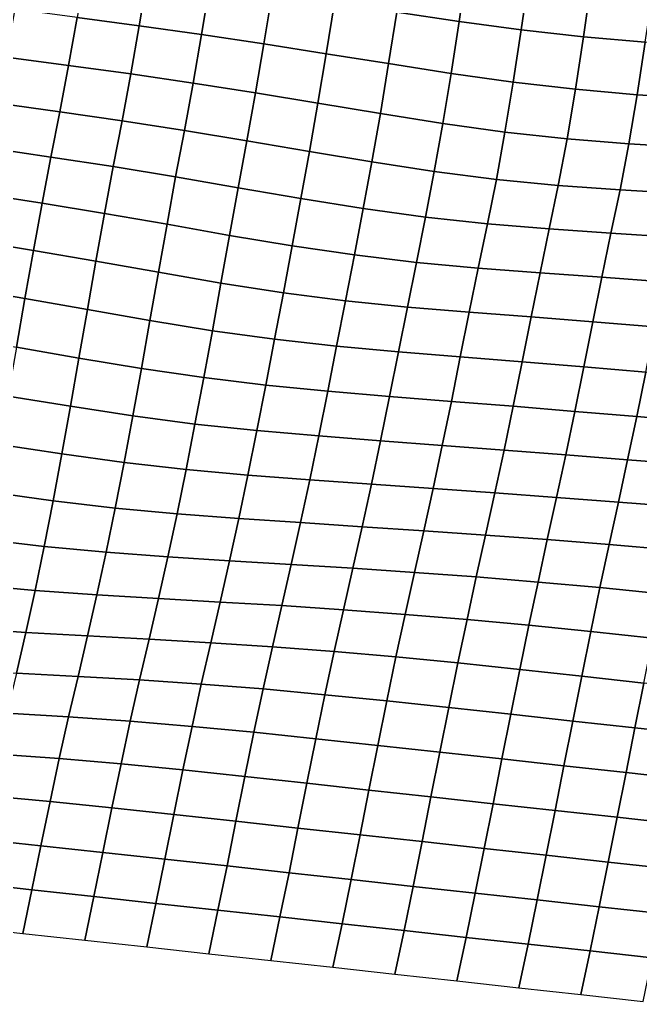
# Model space of a CAD drawing. Header units: metres. Extents: x -7.7 to 4.4, y -0.6 to 4.9.
# Drawn here: x -0.155 to 1.32, y -0.345 to 1.988 of the extents above; entities that cross this region are included whole.
import ezdxf

# ---------------------------------------------------------------- set-up
doc = ezdxf.new("R2010")
doc.units = ezdxf.units.M

msp = doc.modelspace()

# ---------------------------------------------------------------- linework, layer by layer
at = {"layer": 'C1'}
for points in [[(0.76002, 2.1322, -7.86189), (0.74127, 2.00563, -7.77853), (0.88943, 1.9832, -7.76878), (0.90793, 2.11175, -7.85036)], [(0.00136, 2.11065, -7.8337), (-0.01849, 1.99287, -7.74245), (0.12936, 1.97296, -7.73044), (0.14917, 2.09108, -7.82138)], [(0.90793, 2.11175, -7.85036), (0.88943, 1.9832, -7.76878), (1.03727, 1.96329, -7.75676), (1.05566, 2.09272, -7.83755)], [(0.14917, 2.09108, -7.82138), (0.12936, 1.97296, -7.73044), (0.27731, 1.95218, -7.71921), (0.29702, 2.07106, -7.80946)], [(1.05566, 2.09272, -7.83755), (1.03727, 1.96329, -7.75676), (1.18465, 1.94712, -7.74139), (1.20319, 2.07534, -7.82327)], [(0.29702, 2.07106, -7.80946), (0.27731, 1.95218, -7.71921), (0.42544, 1.92996, -7.70926), (0.44503, 2.04984, -7.79863)], [(1.20319, 2.07534, -7.82327), (1.18465, 1.94712, -7.74139), (1.33168, 1.93369, -7.72356), (1.35075, 2.05774, -7.80918)], [(0.44503, 2.04984, -7.79863), (0.42544, 1.92996, -7.70926), (0.57371, 1.90665, -7.7003), (0.59316, 2.02762, -7.78868)], [(-0.16627, 2.01233, -7.75487), (-0.18663, 1.89861, -7.65998), (-0.03882, 1.87893, -7.64776), (-0.01849, 1.99287, -7.74245)], [(0.59316, 2.02762, -7.78868), (0.57371, 1.90665, -7.7003), (0.72199, 1.88323, -7.69143), (0.74127, 2.00563, -7.77853)], [(-0.01849, 1.99287, -7.74245), (-0.03882, 1.87893, -7.64776), (0.10908, 1.85858, -7.63614), (0.12936, 1.97296, -7.73044)], [(0.74127, 2.00563, -7.77853), (0.72199, 1.88323, -7.69143), (0.87029, 1.8597, -7.68267), (0.88943, 1.9832, -7.76878)], [(0.88943, 1.9832, -7.76878), (0.87029, 1.8597, -7.68267), (1.01823, 1.83902, -7.67134), (1.03727, 1.96329, -7.75676)], [(0.12936, 1.97296, -7.73044), (0.10908, 1.85858, -7.63614), (0.25714, 1.83692, -7.6257), (0.27731, 1.95218, -7.71921)], [(1.03727, 1.96329, -7.75676), (1.01823, 1.83902, -7.67134), (1.16569, 1.82219, -7.65656), (1.18465, 1.94712, -7.74139)], [(0.27731, 1.95218, -7.71921), (0.25714, 1.83692, -7.6257), (0.40543, 1.81349, -7.61683), (0.42544, 1.92996, -7.70926)], [(1.18465, 1.94712, -7.74139), (1.16569, 1.82219, -7.65656), (1.31265, 1.80932, -7.63823), (1.33168, 1.93369, -7.72356)], [(0.42544, 1.92996, -7.70926), (0.40543, 1.81349, -7.61683), (0.55386, 1.78886, -7.60905), (0.57371, 1.90665, -7.7003)], [(1.33168, 1.93369, -7.72356), (1.31265, 1.80932, -7.63823), (1.45914, 1.80029, -7.61645), (1.47837, 1.92302, -7.70325)], [(-0.18663, 1.89861, -7.65998), (-0.20749, 1.78885, -7.56154), (-0.05959, 1.7685, -7.54991), (-0.03882, 1.87893, -7.64776)], [(0.57371, 1.90665, -7.7003), (0.55386, 1.78886, -7.60905), (0.70227, 1.76445, -7.60108), (0.72199, 1.88323, -7.69143)], [(-0.03882, 1.87893, -7.64776), (-0.05959, 1.7685, -7.54991), (0.08842, 1.74728, -7.53908), (0.10908, 1.85858, -7.63614)], [(0.72199, 1.88323, -7.69143), (0.70227, 1.76445, -7.60108), (0.85056, 1.74092, -7.59231), (0.87029, 1.8597, -7.68267)], [(0.10908, 1.85858, -7.63614), (0.08842, 1.74728, -7.53908), (0.23663, 1.7244, -7.52972), (0.25714, 1.83692, -7.6257)], [(0.87029, 1.8597, -7.68267), (0.85056, 1.74092, -7.59231), (0.99846, 1.72058, -7.58069), (1.01823, 1.83902, -7.67134)], [(0.25714, 1.83692, -7.6257), (0.23663, 1.7244, -7.52972), (0.38508, 1.69966, -7.52204), (0.40543, 1.81349, -7.61683)], [(1.01823, 1.83902, -7.67134), (0.99846, 1.72058, -7.58069), (1.14585, 1.7043, -7.56542), (1.16569, 1.82219, -7.65656)], [(1.16569, 1.82219, -7.65656), (1.14585, 1.7043, -7.56542), (1.29272, 1.69219, -7.5464), (1.31265, 1.80932, -7.63823)], [(0.40543, 1.81349, -7.61683), (0.38508, 1.69966, -7.52204), (0.53364, 1.67404, -7.51515), (0.55386, 1.78886, -7.60905)], [(1.31265, 1.80932, -7.63823), (1.29272, 1.69219, -7.5464), (1.43913, 1.68371, -7.52412), (1.45914, 1.80029, -7.61645)], [(-0.20749, 1.78885, -7.56154), (-0.22879, 1.6827, -7.45984), (-0.08072, 1.66093, -7.4495), (-0.05959, 1.7685, -7.54991)], [(0.55386, 1.78886, -7.60905), (0.53364, 1.67404, -7.51515), (0.68205, 1.64963, -7.50717), (0.70227, 1.76445, -7.60108)], [(-0.05959, 1.7685, -7.54991), (-0.08072, 1.66093, -7.4495), (0.06746, 1.63839, -7.43985), (0.08842, 1.74728, -7.53908)], [(0.70227, 1.76445, -7.60108), (0.68205, 1.64963, -7.50717), (0.83022, 1.62709, -7.49752), (0.85056, 1.74092, -7.59231)], [(0.08842, 1.74728, -7.53908), (0.06746, 1.63839, -7.43985), (0.21586, 1.61398, -7.43187), (0.23663, 1.7244, -7.52972)], [(0.85056, 1.74092, -7.59231), (0.83022, 1.62709, -7.49752), (0.97794, 1.60817, -7.48461), (0.99846, 1.72058, -7.58069)], [(0.23663, 1.7244, -7.52972), (0.21586, 1.61398, -7.43187), (0.36446, 1.58803, -7.42528), (0.38508, 1.69966, -7.52204)], [(0.99846, 1.72058, -7.58069), (0.97794, 1.60817, -7.48461), (1.12511, 1.59365, -7.46776), (1.14585, 1.7043, -7.56542)], [(1.14585, 1.7043, -7.56542), (1.12511, 1.59365, -7.46776), (1.2718, 1.58297, -7.44746), (1.29272, 1.69219, -7.5464)], [(-0.22879, 1.6827, -7.45984), (-0.24981, 1.57426, -7.36022), (-0.10158, 1.55127, -7.35096), (-0.08072, 1.66093, -7.4495)], [(0.38508, 1.69966, -7.52204), (0.36446, 1.58803, -7.42528), (0.51301, 1.56252, -7.41829), (0.53364, 1.67404, -7.51515)], [(1.29272, 1.69219, -7.5464), (1.2718, 1.58297, -7.44746), (1.41823, 1.57438, -7.42529), (1.43913, 1.68371, -7.52412)], [(-0.08072, 1.66093, -7.4495), (-0.10158, 1.55127, -7.35096), (0.04675, 1.52741, -7.34249), (0.06746, 1.63839, -7.43985)], [(0.53364, 1.67404, -7.51515), (0.51301, 1.56252, -7.41829), (0.6613, 1.53899, -7.40952), (0.68205, 1.64963, -7.50717)], [(0.06746, 1.63839, -7.43985), (0.04675, 1.52741, -7.34249), (0.19535, 1.50146, -7.3359), (0.21586, 1.61398, -7.43187)], [(0.68205, 1.64963, -7.50717), (0.6613, 1.53899, -7.40952), (0.80923, 1.51842, -7.39809), (0.83022, 1.62709, -7.49752)], [(0.21586, 1.61398, -7.43187), (0.19535, 1.50146, -7.3359), (0.34401, 1.47508, -7.3297), (0.36446, 1.58803, -7.42528)], [(0.83022, 1.62709, -7.49752), (0.80923, 1.51842, -7.39809), (0.95658, 1.50247, -7.38253), (0.97794, 1.60817, -7.48461)], [(0.36446, 1.58803, -7.42528), (0.34401, 1.47508, -7.3297), (0.49245, 1.45034, -7.32202), (0.51301, 1.56252, -7.41829)], [(0.97794, 1.60817, -7.48461), (0.95658, 1.50247, -7.38253), (1.10346, 1.49026, -7.36361), (1.12511, 1.59365, -7.46776)], [(1.12511, 1.59365, -7.46776), (1.10346, 1.49026, -7.36361), (1.25004, 1.48046, -7.34252), (1.2718, 1.58297, -7.44746)], [(-0.24981, 1.57426, -7.36022), (-0.27054, 1.4635, -7.26267), (-0.12216, 1.43931, -7.25449), (-0.10158, 1.55127, -7.35096)], [(1.2718, 1.58297, -7.44746), (1.25004, 1.48046, -7.34252), (1.39659, 1.47088, -7.32123), (1.41823, 1.57438, -7.42529)], [(-0.10158, 1.55127, -7.35096), (-0.12216, 1.43931, -7.25449), (0.02634, 1.41413, -7.24721), (0.04675, 1.52741, -7.34249)], [(0.51301, 1.56252, -7.41829), (0.49245, 1.45034, -7.32202), (0.64053, 1.42856, -7.31167), (0.6613, 1.53899, -7.40952)], [(0.04675, 1.52741, -7.34249), (0.02634, 1.41413, -7.24721), (0.17504, 1.38741, -7.2413), (0.19535, 1.50146, -7.3359)], [(0.6613, 1.53899, -7.40952), (0.64053, 1.42856, -7.31167), (0.78809, 1.41096, -7.29758), (0.80923, 1.51842, -7.39809)], [(0.80923, 1.51842, -7.39809), (0.78809, 1.41096, -7.29758), (0.93513, 1.39743, -7.27985), (0.95658, 1.50247, -7.38253)], [(0.19535, 1.50146, -7.3359), (0.17504, 1.38741, -7.2413), (0.32362, 1.36157, -7.23461), (0.34401, 1.47508, -7.3297)], [(0.95658, 1.50247, -7.38253), (0.93513, 1.39743, -7.27985), (1.08188, 1.38631, -7.25994), (1.10346, 1.49026, -7.36361)], [(0.34401, 1.47508, -7.3297), (0.32362, 1.36157, -7.23461), (0.47185, 1.33859, -7.22535), (0.49245, 1.45034, -7.32202)], [(1.10346, 1.49026, -7.36361), (1.08188, 1.38631, -7.25994), (1.22855, 1.37574, -7.23954), (1.25004, 1.48046, -7.34252)], [(1.25004, 1.48046, -7.34252), (1.22855, 1.37574, -7.23954), (1.37528, 1.36474, -7.21953), (1.39659, 1.47088, -7.32123)], [(-0.27054, 1.4635, -7.26267), (-0.29098, 1.35044, -7.16719), (-0.14248, 1.32526, -7.1599), (-0.12216, 1.43931, -7.25449)], [(0.49245, 1.45034, -7.32202), (0.47185, 1.33859, -7.22535), (0.61957, 1.31967, -7.21244), (0.64053, 1.42856, -7.31167)], [(-0.12216, 1.43931, -7.25449), (-0.14248, 1.32526, -7.1599), (0.00613, 1.2992, -7.1534), (0.02634, 1.41413, -7.24721)], [(0.64053, 1.42856, -7.31167), (0.61957, 1.31967, -7.21244), (0.76681, 1.3046, -7.19609), (0.78809, 1.41096, -7.29758)], [(0.02634, 1.41413, -7.24721), (0.00613, 1.2992, -7.1534), (0.15479, 1.27281, -7.1472), (0.17504, 1.38741, -7.2413)], [(0.78809, 1.41096, -7.29758), (0.76681, 1.3046, -7.19609), (0.9137, 1.29228, -7.17727), (0.93513, 1.39743, -7.27985)], [(0.17504, 1.38741, -7.2413), (0.15479, 1.27281, -7.1472), (0.30317, 1.24862, -7.13903), (0.32362, 1.36157, -7.23461)], [(0.93513, 1.39743, -7.27985), (0.9137, 1.29228, -7.17727), (1.06045, 1.28116, -7.15736), (1.08188, 1.38631, -7.25994)], [(1.08188, 1.38631, -7.25994), (1.06045, 1.28116, -7.15736), (1.20723, 1.26971, -7.13775), (1.22855, 1.37574, -7.23954)], [(0.32362, 1.36157, -7.23461), (0.30317, 1.24862, -7.13903), (0.45106, 1.22828, -7.1274), (0.47185, 1.33859, -7.22535)], [(1.22855, 1.37574, -7.23954), (1.20723, 1.26971, -7.13775), (1.35411, 1.2575, -7.11883), (1.37528, 1.36474, -7.21953)], [(-0.29098, 1.35044, -7.16719), (-0.31115, 1.23518, -7.07368), (-0.16258, 1.20945, -7.06688), (-0.14248, 1.32526, -7.1599)], [(0.47185, 1.33859, -7.22535), (0.45106, 1.22828, -7.1274), (0.59847, 1.21189, -7.11223), (0.61957, 1.31967, -7.21244)], [(-0.14248, 1.32526, -7.1599), (-0.16258, 1.20945, -7.06688), (-0.01401, 1.18372, -7.06009), (0.00613, 1.2992, -7.1534)], [(0.61957, 1.31967, -7.21244), (0.59847, 1.21189, -7.11223), (0.74553, 1.19824, -7.09459), (0.76681, 1.3046, -7.19609)], [(0.00613, 1.2992, -7.1534), (-0.01401, 1.18372, -7.06009), (0.13447, 1.15876, -7.05261), (0.15479, 1.27281, -7.1472)], [(0.76681, 1.3046, -7.19609), (0.74553, 1.19824, -7.09459), (0.89235, 1.18646, -7.07528), (0.9137, 1.29228, -7.17727)], [(0.9137, 1.29228, -7.17727), (0.89235, 1.18646, -7.07528), (1.03914, 1.17502, -7.05566), (1.06045, 1.28116, -7.15736)], [(0.15479, 1.27281, -7.1472), (0.13447, 1.15876, -7.05261), (0.28253, 1.1371, -7.04217), (0.30317, 1.24862, -7.13903)], [(1.06045, 1.28116, -7.15736), (1.03914, 1.17502, -7.05566), (1.18601, 1.16291, -7.03665), (1.20723, 1.26971, -7.13775)], [(1.20723, 1.26971, -7.13775), (1.18601, 1.16291, -7.03665), (1.33297, 1.15004, -7.01832), (1.35411, 1.2575, -7.11883)], [(0.30317, 1.24862, -7.13903), (0.28253, 1.1371, -7.04217), (0.43013, 1.11917, -7.02837), (0.45106, 1.22828, -7.1274)], [(0.45106, 1.22828, -7.1274), (0.43013, 1.11917, -7.02837), (0.57728, 1.10476, -7.01142), (0.59847, 1.21189, -7.11223)], [(-0.16258, 1.20945, -7.06688), (-0.18263, 1.09331, -6.97416), (-0.03426, 1.06912, -6.96599), (-0.01401, 1.18372, -7.06009)], [(0.59847, 1.21189, -7.11223), (0.57728, 1.10476, -7.01142), (0.72421, 1.09221, -6.9928), (0.74553, 1.19824, -7.09459)], [(0.74553, 1.19824, -7.09459), (0.72421, 1.09221, -6.9928), (0.87099, 1.08076, -6.97319), (0.89235, 1.18646, -7.07528)], [(-0.01401, 1.18372, -7.06009), (-0.03426, 1.06912, -6.96599), (0.11394, 1.04636, -6.95653), (0.13447, 1.15876, -7.05261)], [(0.89235, 1.18646, -7.07528), (0.87099, 1.08076, -6.97319), (1.01779, 1.06921, -6.95368), (1.03914, 1.17502, -7.05566)], [(1.03914, 1.17502, -7.05566), (1.01779, 1.06921, -6.95368), (1.16467, 1.05699, -6.93475), (1.18601, 1.16291, -7.03665)], [(0.13447, 1.15876, -7.05261), (0.11394, 1.04636, -6.95653), (0.26173, 1.02689, -6.94412), (0.28253, 1.1371, -7.04217)], [(1.18601, 1.16291, -7.03665), (1.16467, 1.05699, -6.93475), (1.31155, 1.04477, -6.91583), (1.33297, 1.15004, -7.01832)], [(1.33297, 1.15004, -7.01832), (1.31155, 1.04477, -6.91583), (1.45846, 1.03234, -6.89711), (1.48, 1.13661, -7.00048)], [(0.28253, 1.1371, -7.04217), (0.26173, 1.02689, -6.94412), (0.40903, 1.01138, -6.92816), (0.43013, 1.11917, -7.02837)], [(0.43013, 1.11917, -7.02837), (0.40903, 1.01138, -6.92816), (0.55596, 0.99872, -6.90963), (0.57728, 1.10476, -7.01142)], [(0.57728, 1.10476, -7.01142), (0.55596, 0.99872, -6.90963), (0.70276, 0.98717, -6.89012), (0.72421, 1.09221, -6.9928)], [(-0.18263, 1.09331, -6.97416), (-0.20286, 0.97849, -6.88026), (-0.05466, 0.95573, -6.8708), (-0.03426, 1.06912, -6.96599)], [(0.72421, 1.09221, -6.9928), (0.70276, 0.98717, -6.89012), (0.84951, 0.97605, -6.87021), (0.87099, 1.08076, -6.97319)], [(0.87099, 1.08076, -6.97319), (0.84951, 0.97605, -6.87021), (0.99625, 0.96493, -6.85031), (1.01779, 1.06921, -6.95368)], [(-0.03426, 1.06912, -6.96599), (-0.05466, 0.95573, -6.8708), (0.09324, 0.93538, -6.85918), (0.11394, 1.04636, -6.95653)], [(1.01779, 1.06921, -6.95368), (0.99625, 0.96493, -6.85031), (1.14305, 0.95338, -6.83079), (1.16467, 1.05699, -6.93475)], [(1.16467, 1.05699, -6.93475), (1.14305, 0.95338, -6.83079), (1.28982, 0.94204, -6.81108), (1.31155, 1.04477, -6.91583)], [(0.11394, 1.04636, -6.95653), (0.09324, 0.93538, -6.85918), (0.24067, 0.91877, -6.8442), (0.26173, 1.02689, -6.94412)], [(0.26173, 1.02689, -6.94412), (0.24067, 0.91877, -6.8442), (0.38766, 0.90568, -6.82607), (0.40903, 1.01138, -6.92816)], [(1.31155, 1.04477, -6.91583), (1.28982, 0.94204, -6.81108), (1.43661, 0.93059, -6.79147), (1.45846, 1.03234, -6.89711)], [(0.40903, 1.01138, -6.92816), (0.38766, 0.90568, -6.82607), (0.53441, 0.89456, -6.80616), (0.55596, 0.99872, -6.90963)], [(0.55596, 0.99872, -6.90963), (0.53441, 0.89456, -6.80616), (0.68107, 0.8841, -6.78566), (0.70276, 0.98717, -6.89012)], [(0.70276, 0.98717, -6.89012), (0.68107, 0.8841, -6.78566), (0.82773, 0.87364, -6.76517), (0.84951, 0.97605, -6.87021)], [(-0.20286, 0.97849, -6.88026), (-0.2232, 0.86466, -6.78547), (-0.07528, 0.8441, -6.77404), (-0.05466, 0.95573, -6.8708)], [(0.84951, 0.97605, -6.87021), (0.82773, 0.87364, -6.76517), (0.97441, 0.86308, -6.74477), (0.99625, 0.96493, -6.85031)], [(0.99625, 0.96493, -6.85031), (0.97441, 0.86308, -6.74477), (1.1211, 0.8524, -6.72447), (1.14305, 0.95338, -6.83079)], [(-0.05466, 0.95573, -6.8708), (-0.07528, 0.8441, -6.77404), (0.07222, 0.82694, -6.75956), (0.09324, 0.93538, -6.85918)], [(0.09324, 0.93538, -6.85918), (0.07222, 0.82694, -6.75956), (0.21928, 0.81329, -6.74192), (0.24067, 0.91877, -6.8442)], [(1.14305, 0.95338, -6.83079), (1.1211, 0.8524, -6.72447), (1.26783, 0.84139, -6.70446), (1.28982, 0.94204, -6.81108)], [(1.28982, 0.94204, -6.81108), (1.26783, 0.84139, -6.70446), (1.41463, 0.82983, -6.68495), (1.43661, 0.93059, -6.79147)], [(0.24067, 0.91877, -6.8442), (0.21928, 0.81329, -6.74192), (0.36601, 0.80228, -6.72191), (0.38766, 0.90568, -6.82607)], [(0.38766, 0.90568, -6.82607), (0.36601, 0.80228, -6.72191), (0.51255, 0.79281, -6.70053), (0.53441, 0.89456, -6.80616)], [(0.53441, 0.89456, -6.80616), (0.51255, 0.79281, -6.70053), (0.65913, 0.78302, -6.67944), (0.68107, 0.8841, -6.78566)], [(-0.2232, 0.86466, -6.78547), (-0.24382, 0.75303, -6.6887), (-0.09629, 0.73565, -6.67442), (-0.07528, 0.8441, -6.77404)], [(0.68107, 0.8841, -6.78566), (0.65913, 0.78302, -6.67944), (0.80572, 0.77311, -6.65844), (0.82773, 0.87364, -6.76517)], [(0.82773, 0.87364, -6.76517), (0.80572, 0.77311, -6.65844), (0.95233, 0.76309, -6.63755), (0.97441, 0.86308, -6.74477)], [(0.97441, 0.86308, -6.74477), (0.95233, 0.76309, -6.63755), (1.09903, 0.7523, -6.61735), (1.1211, 0.8524, -6.72447)], [(-0.07528, 0.8441, -6.77404), (-0.09629, 0.73565, -6.67442), (0.05075, 0.72211, -6.65668), (0.07222, 0.82694, -6.75956)], [(1.1211, 0.8524, -6.72447), (1.09903, 0.7523, -6.61735), (1.24589, 0.7403, -6.59823), (1.26783, 0.84139, -6.70446)], [(1.26783, 0.84139, -6.70446), (1.24589, 0.7403, -6.59823), (1.39282, 0.72765, -6.5797), (1.41463, 0.82983, -6.68495)], [(0.07222, 0.82694, -6.75956), (0.05075, 0.72211, -6.65668), (0.19748, 0.71111, -6.63667), (0.21928, 0.81329, -6.74192)], [(0.21928, 0.81329, -6.74192), (0.19748, 0.71111, -6.63667), (0.34399, 0.70186, -6.61509), (0.36601, 0.80228, -6.72191)], [(0.36601, 0.80228, -6.72191), (0.34399, 0.70186, -6.61509), (0.49042, 0.69326, -6.59292), (0.51255, 0.79281, -6.70053)], [(0.51255, 0.79281, -6.70053), (0.49042, 0.69326, -6.59292), (0.63692, 0.68412, -6.57123), (0.65913, 0.78302, -6.67944)], [(0.65913, 0.78302, -6.67944), (0.63692, 0.68412, -6.57123), (0.78352, 0.67411, -6.55034), (0.80572, 0.77311, -6.65844)], [(0.80572, 0.77311, -6.65844), (0.78352, 0.67411, -6.55034), (0.9302, 0.66354, -6.52994), (0.95233, 0.76309, -6.63755)], [(-0.24382, 0.75303, -6.6887), (-0.26491, 0.64513, -6.58859), (-0.11788, 0.6317, -6.57075), (-0.09629, 0.73565, -6.67442)], [(0.95233, 0.76309, -6.63755), (0.9302, 0.66354, -6.52994), (1.07705, 0.65154, -6.51082), (1.09903, 0.7523, -6.61735)], [(1.09903, 0.7523, -6.61735), (1.07705, 0.65154, -6.51082), (1.22407, 0.63823, -6.49289), (1.24589, 0.7403, -6.59823)], [(-0.09629, 0.73565, -6.67442), (-0.11788, 0.6317, -6.57075), (0.02879, 0.62125, -6.55025), (0.05075, 0.72211, -6.65668)], [(1.24589, 0.7403, -6.59823), (1.22407, 0.63823, -6.49289), (1.37126, 0.62359, -6.47614), (1.39282, 0.72765, -6.5797)], [(0.05075, 0.72211, -6.65668), (0.02879, 0.62125, -6.55025), (0.17527, 0.61222, -6.52847), (0.19748, 0.71111, -6.63667)], [(0.19748, 0.71111, -6.63667), (0.17527, 0.61222, -6.52847), (0.32164, 0.60406, -6.5059), (0.34399, 0.70186, -6.61509)], [(0.34399, 0.70186, -6.61509), (0.32164, 0.60406, -6.5059), (0.46806, 0.59558, -6.48363), (0.49042, 0.69326, -6.59292)], [(0.49042, 0.69326, -6.59292), (0.46806, 0.59558, -6.48363), (0.61465, 0.58567, -6.46264), (0.63692, 0.68412, -6.57123)], [(0.63692, 0.68412, -6.57123), (0.61465, 0.58567, -6.46264), (0.76138, 0.57467, -6.44263), (0.78352, 0.67411, -6.55034)], [(0.78352, 0.67411, -6.55034), (0.76138, 0.57467, -6.44263), (0.90823, 0.56267, -6.42351), (0.9302, 0.66354, -6.52994)], [(0.9302, 0.66354, -6.52994), (0.90823, 0.56267, -6.42351), (1.05532, 0.54881, -6.40607), (1.07705, 0.65154, -6.51082)], [(-0.26491, 0.64513, -6.58859), (-0.28661, 0.54217, -6.48403), (-0.13995, 0.53171, -6.46354), (-0.11788, 0.6317, -6.57075)], [(-0.11788, 0.6317, -6.57075), (-0.13995, 0.53171, -6.46354), (0.00645, 0.52334, -6.44116), (0.02879, 0.62125, -6.55025)], [(1.07705, 0.65154, -6.51082), (1.05532, 0.54881, -6.40607), (1.20257, 0.53362, -6.38981), (1.22407, 0.63823, -6.49289)], [(1.22407, 0.63823, -6.49289), (1.20257, 0.53362, -6.38981), (1.34991, 0.51778, -6.37415), (1.37126, 0.62359, -6.47614)], [(0.02879, 0.62125, -6.55025), (0.00645, 0.52334, -6.44116), (0.15277, 0.51563, -6.4182), (0.17527, 0.61222, -6.52847)], [(0.17527, 0.61222, -6.52847), (0.15277, 0.51563, -6.4182), (0.29918, 0.50715, -6.39593), (0.32164, 0.60406, -6.5059)], [(0.32164, 0.60406, -6.5059), (0.29918, 0.50715, -6.39593), (0.44575, 0.49746, -6.37474), (0.46806, 0.59558, -6.48363)], [(0.46806, 0.59558, -6.48363), (0.44575, 0.49746, -6.37474), (0.59252, 0.48612, -6.35503), (0.61465, 0.58567, -6.46264)], [(0.61465, 0.58567, -6.46264), (0.59252, 0.48612, -6.35503), (0.73945, 0.47347, -6.3365), (0.76138, 0.57467, -6.44263)], [(0.76138, 0.57467, -6.44263), (0.73945, 0.47347, -6.3365), (0.88658, 0.45927, -6.31936), (0.90823, 0.56267, -6.42351)], [(0.90823, 0.56267, -6.42351), (0.88658, 0.45927, -6.31936), (1.03386, 0.44387, -6.30329), (1.05532, 0.54881, -6.40607)], [(-0.28661, 0.54217, -6.48403), (-0.3088, 0.44306, -6.37603), (-0.16241, 0.4348, -6.35356), (-0.13995, 0.53171, -6.46354)], [(1.05532, 0.54881, -6.40607), (1.03386, 0.44387, -6.30329), (1.18124, 0.4277, -6.28792), (1.20257, 0.53362, -6.38981)], [(-0.13995, 0.53171, -6.46354), (-0.16241, 0.4348, -6.35356), (-0.01614, 0.42742, -6.3303), (0.00645, 0.52334, -6.44116)], [(0.00645, 0.52334, -6.44116), (-0.01614, 0.42742, -6.3303), (0.13028, 0.41894, -6.30803), (0.15277, 0.51563, -6.4182)], [(0.15277, 0.51563, -6.4182), (0.13028, 0.41894, -6.30803), (0.27688, 0.40892, -6.28713), (0.29918, 0.50715, -6.39593)], [(1.20257, 0.53362, -6.38981), (1.18124, 0.4277, -6.28792), (1.32861, 0.41153, -6.27255), (1.34991, 0.51778, -6.37415)], [(0.29918, 0.50715, -6.39593), (0.27688, 0.40892, -6.28713), (0.42367, 0.39747, -6.26752), (0.44575, 0.49746, -6.37474)], [(0.44575, 0.49746, -6.37474), (0.42367, 0.39747, -6.26752), (0.57072, 0.38394, -6.24979), (0.59252, 0.48612, -6.35503)], [(0.59252, 0.48612, -6.35503), (0.57072, 0.38394, -6.24979), (0.7179, 0.3693, -6.23303), (0.73945, 0.47347, -6.3365)], [(0.73945, 0.47347, -6.3365), (0.7179, 0.3693, -6.23303), (0.86521, 0.35368, -6.21717), (0.88658, 0.45927, -6.31936)], [(0.88658, 0.45927, -6.31936), (0.86521, 0.35368, -6.21717), (1.01258, 0.33751, -6.2018), (1.03386, 0.44387, -6.30329)], [(1.03386, 0.44387, -6.30329), (1.01258, 0.33751, -6.2018), (1.15996, 0.32134, -6.18643), (1.18124, 0.4277, -6.28792)], [(-0.16241, 0.4348, -6.35356), (-0.18509, 0.33965, -6.24201), (-0.03865, 0.33095, -6.21993), (-0.01614, 0.42742, -6.3303)], [(-0.01614, 0.42742, -6.3303), (-0.03865, 0.33095, -6.21993), (0.108, 0.3206, -6.19933), (0.13028, 0.41894, -6.30803)], [(1.18124, 0.4277, -6.28792), (1.15996, 0.32134, -6.18643), (1.30733, 0.30517, -6.17106), (1.32861, 0.41153, -6.27255)], [(0.13028, 0.41894, -6.30803), (0.108, 0.3206, -6.19933), (0.25486, 0.30849, -6.18031), (0.27688, 0.40892, -6.28713)], [(0.27688, 0.40892, -6.28713), (0.25486, 0.30849, -6.18031), (0.40195, 0.29463, -6.16287), (0.42367, 0.39747, -6.26752)], [(0.42367, 0.39747, -6.26752), (0.40195, 0.29463, -6.16287), (0.54922, 0.27933, -6.14671), (0.57072, 0.38394, -6.24979)], [(1.32861, 0.41153, -6.27255), (1.30733, 0.30517, -6.17106), (1.4547, 0.28911, -6.15559), (1.47599, 0.39536, -6.25718)], [(0.57072, 0.38394, -6.24979), (0.54922, 0.27933, -6.14671), (0.69655, 0.26349, -6.13104), (0.7179, 0.3693, -6.23303)], [(0.7179, 0.3693, -6.23303), (0.69655, 0.26349, -6.13104), (0.84391, 0.24743, -6.11557), (0.86521, 0.35368, -6.21717)], [(0.86521, 0.35368, -6.21717), (0.84391, 0.24743, -6.11557), (0.99129, 0.23126, -6.1002), (1.01258, 0.33751, -6.2018)], [(-0.18509, 0.33965, -6.24201), (-0.20758, 0.24295, -6.13183), (-0.06087, 0.23206, -6.11173), (-0.03865, 0.33095, -6.21993)], [(-0.03865, 0.33095, -6.21993), (-0.06087, 0.23206, -6.11173), (0.08608, 0.21929, -6.0933), (0.108, 0.3206, -6.19933)], [(1.01258, 0.33751, -6.2018), (0.99129, 0.23126, -6.1002), (1.13867, 0.21509, -6.08483), (1.15996, 0.32134, -6.18643)], [(0.108, 0.3206, -6.19933), (0.08608, 0.21929, -6.0933), (0.23323, 0.20499, -6.07625), (0.25486, 0.30849, -6.18031)], [(0.25486, 0.30849, -6.18031), (0.23323, 0.20499, -6.07625), (0.38051, 0.18958, -6.06019), (0.40195, 0.29463, -6.16287)], [(1.15996, 0.32134, -6.18643), (1.13867, 0.21509, -6.08483), (1.28604, 0.19892, -6.06946), (1.30733, 0.30517, -6.17106)], [(1.30733, 0.30517, -6.17106), (1.28604, 0.19892, -6.06946), (1.43342, 0.18275, -6.05409), (1.4547, 0.28911, -6.15559)], [(0.40195, 0.29463, -6.16287), (0.38051, 0.18958, -6.06019), (0.52788, 0.17341, -6.04482), (0.54922, 0.27933, -6.14671)], [(0.54922, 0.27933, -6.14671), (0.52788, 0.17341, -6.04482), (0.67526, 0.15724, -6.02945), (0.69655, 0.26349, -6.13104)], [(0.69655, 0.26349, -6.13104), (0.67526, 0.15724, -6.02945), (0.82263, 0.14107, -6.01408), (0.84391, 0.24743, -6.11557)], [(-0.20758, 0.24295, -6.13183), (-0.2297, 0.14329, -6.02432), (-0.08265, 0.12976, -6.00658), (-0.06087, 0.23206, -6.11173)], [(0.84391, 0.24743, -6.11557), (0.82263, 0.14107, -6.01408), (0.97001, 0.1249, -5.99871), (0.99129, 0.23126, -6.1002)], [(-0.06087, 0.23206, -6.11173), (-0.08265, 0.12976, -6.00658), (0.06454, 0.11502, -5.98993), (0.08608, 0.21929, -6.0933)], [(0.08608, 0.21929, -6.0933), (0.06454, 0.11502, -5.98993), (0.21185, 0.09939, -5.97407), (0.23323, 0.20499, -6.07625)], [(0.99129, 0.23126, -6.1002), (0.97001, 0.1249, -5.99871), (1.11739, 0.10873, -5.98334), (1.13867, 0.21509, -6.08483)], [(1.13867, 0.21509, -6.08483), (1.11739, 0.10873, -5.98334), (1.26475, 0.09267, -5.96787), (1.28604, 0.19892, -6.06946)], [(0.23323, 0.20499, -6.07625), (0.21185, 0.09939, -5.97407), (0.35923, 0.08322, -5.95869), (0.38051, 0.18958, -6.06019)], [(0.38051, 0.18958, -6.06019), (0.35923, 0.08322, -5.95869), (0.5066, 0.06705, -5.94332), (0.52788, 0.17341, -6.04482)], [(1.28604, 0.19892, -6.06946), (1.26475, 0.09267, -5.96787), (1.41212, 0.0765, -5.95249), (1.43342, 0.18275, -6.05409)], [(0.52788, 0.17341, -6.04482), (0.5066, 0.06705, -5.94332), (0.65396, 0.05099, -5.92785), (0.67526, 0.15724, -6.02945)], [(-0.2297, 0.14329, -6.02432), (-0.25141, 0.04034, -5.91977), (-0.10415, 0.02516, -5.90351), (-0.08265, 0.12976, -6.00658)], [(0.67526, 0.15724, -6.02945), (0.65396, 0.05099, -5.92785), (0.80134, 0.03482, -5.91248), (0.82263, 0.14107, -6.01408)], [(0.82263, 0.14107, -6.01408), (0.80134, 0.03482, -5.91248), (0.94872, 0.01865, -5.89711), (0.97001, 0.1249, -5.99871)], [(-0.08265, 0.12976, -6.00658), (-0.10415, 0.02516, -5.90351), (0.04319, 0.00921, -5.88794), (0.06454, 0.11502, -5.98993)], [(0.97001, 0.1249, -5.99871), (0.94872, 0.01865, -5.89711), (1.09609, 0.00248, -5.88174), (1.11739, 0.10873, -5.98334)], [(0.06454, 0.11502, -5.98993), (0.04319, 0.00921, -5.88794), (0.19056, -0.00686, -5.87247), (0.21185, 0.09939, -5.97407)], [(0.21185, 0.09939, -5.97407), (0.19056, -0.00686, -5.87247), (0.33793, -0.02303, -5.8571), (0.35923, 0.08322, -5.95869)], [(1.11739, 0.10873, -5.98334), (1.09609, 0.00248, -5.88174), (1.24347, -0.01369, -5.86637), (1.26475, 0.09267, -5.96787)], [(0.35923, 0.08322, -5.95869), (0.33793, -0.02303, -5.8571), (0.48531, -0.0392, -5.84173), (0.5066, 0.06705, -5.94332)], [(1.26475, 0.09267, -5.96787), (1.24347, -0.01369, -5.86637), (1.39085, -0.02986, -5.851), (1.41212, 0.0765, -5.95249)], [(0.5066, 0.06705, -5.94332), (0.48531, -0.0392, -5.84173), (0.63269, -0.05537, -5.82636), (0.65396, 0.05099, -5.92785)], [(0.65396, 0.05099, -5.92785), (0.63269, -0.05537, -5.82636), (0.78006, -0.07154, -5.81099), (0.80134, 0.03482, -5.91248)], [(-0.25141, 0.04034, -5.91977), (-0.27302, -0.06339, -5.8159), (-0.12564, -0.07956, -5.80053), (-0.10415, 0.02516, -5.90351)], [(-0.10415, 0.02516, -5.90351), (-0.12564, -0.07956, -5.80053), (0.02172, -0.09562, -5.78506), (0.04319, 0.00921, -5.88794)], [(0.80134, 0.03482, -5.91248), (0.78006, -0.07154, -5.81099), (0.92744, -0.08771, -5.79562), (0.94872, 0.01865, -5.89711)], [(0.04319, 0.00921, -5.88794), (0.02172, -0.09562, -5.78506), (0.1691, -0.11179, -5.76969), (0.19056, -0.00686, -5.87247)], [(0.94872, 0.01865, -5.89711), (0.92744, -0.08771, -5.79562), (1.0748, -0.10377, -5.78015), (1.09609, 0.00248, -5.88174)], [(1.09609, 0.00248, -5.88174), (1.0748, -0.10377, -5.78015), (1.22218, -0.11994, -5.76477), (1.24347, -0.01369, -5.86637)], [(0.19056, -0.00686, -5.87247), (0.1691, -0.11179, -5.76969), (0.31648, -0.12796, -5.75432), (0.33793, -0.02303, -5.8571)], [(0.33793, -0.02303, -5.8571), (0.31648, -0.12796, -5.75432), (0.46385, -0.14413, -5.73895), (0.48531, -0.0392, -5.84173)], [(1.24347, -0.01369, -5.86637), (1.22218, -0.11994, -5.76477), (1.36955, -0.13612, -5.7494), (1.39085, -0.02986, -5.851)], [(0.48531, -0.0392, -5.84173), (0.46385, -0.14413, -5.73895), (0.61123, -0.1603, -5.72358), (0.63269, -0.05537, -5.82636)], [(-0.27302, -0.06339, -5.8159), (-0.29465, -0.16689, -5.71184), (-0.14728, -0.18306, -5.69647), (-0.12564, -0.07956, -5.80053)], [(0.63269, -0.05537, -5.82636), (0.61123, -0.1603, -5.72358), (0.7586, -0.17647, -5.70821), (0.78006, -0.07154, -5.81099)], [(-0.12564, -0.07956, -5.80053), (-0.14728, -0.18306, -5.69647), (0.0001, -0.19923, -5.6811), (0.02172, -0.09562, -5.78506)], [(0.78006, -0.07154, -5.81099), (0.7586, -0.17647, -5.70821), (0.90598, -0.19264, -5.69284), (0.92744, -0.08771, -5.79562)], [(0.92744, -0.08771, -5.79562), (0.90598, -0.19264, -5.69284), (1.05334, -0.20871, -5.67737), (1.0748, -0.10377, -5.78015)], [(0.02172, -0.09562, -5.78506), (0.0001, -0.19923, -5.6811), (0.14748, -0.2154, -5.66573), (0.1691, -0.11179, -5.76969)], [(0.1691, -0.11179, -5.76969), (0.14748, -0.2154, -5.66573), (0.29485, -0.23157, -5.65036), (0.31648, -0.12796, -5.75432)], [(1.0748, -0.10377, -5.78015), (1.05334, -0.20871, -5.67737), (1.20072, -0.22488, -5.662), (1.22218, -0.11994, -5.76477)], [(0.31648, -0.12796, -5.75432), (0.29485, -0.23157, -5.65036), (0.44221, -0.24764, -5.63489), (0.46385, -0.14413, -5.73895)], [(1.22218, -0.11994, -5.76477), (1.20072, -0.22488, -5.662), (1.34809, -0.24105, -5.64662), (1.36955, -0.13612, -5.7494)], [(0.46385, -0.14413, -5.73895), (0.44221, -0.24764, -5.63489), (0.58959, -0.26381, -5.61952), (0.61123, -0.1603, -5.72358)], [(0.61123, -0.1603, -5.72358), (0.58959, -0.26381, -5.61952), (0.73697, -0.27998, -5.60415), (0.7586, -0.17647, -5.70821)], [(0.7586, -0.17647, -5.70821), (0.73697, -0.27998, -5.60415), (0.88434, -0.29615, -5.58878), (0.90598, -0.19264, -5.69284)], [(0.90598, -0.19264, -5.69284), (0.88434, -0.29615, -5.58878), (1.03172, -0.31232, -5.57341), (1.05334, -0.20871, -5.67737)], [(1.05334, -0.20871, -5.67737), (1.03172, -0.31232, -5.57341), (1.17909, -0.32849, -5.55803), (1.20072, -0.22488, -5.662)], [(1.20072, -0.22488, -5.662), (1.17909, -0.32849, -5.55803), (1.32647, -0.34466, -5.54266), (1.34809, -0.24105, -5.64662)]]:
    msp.add_3dface(points, dxfattribs=at)

doc.saveas('drawing.dxf')
